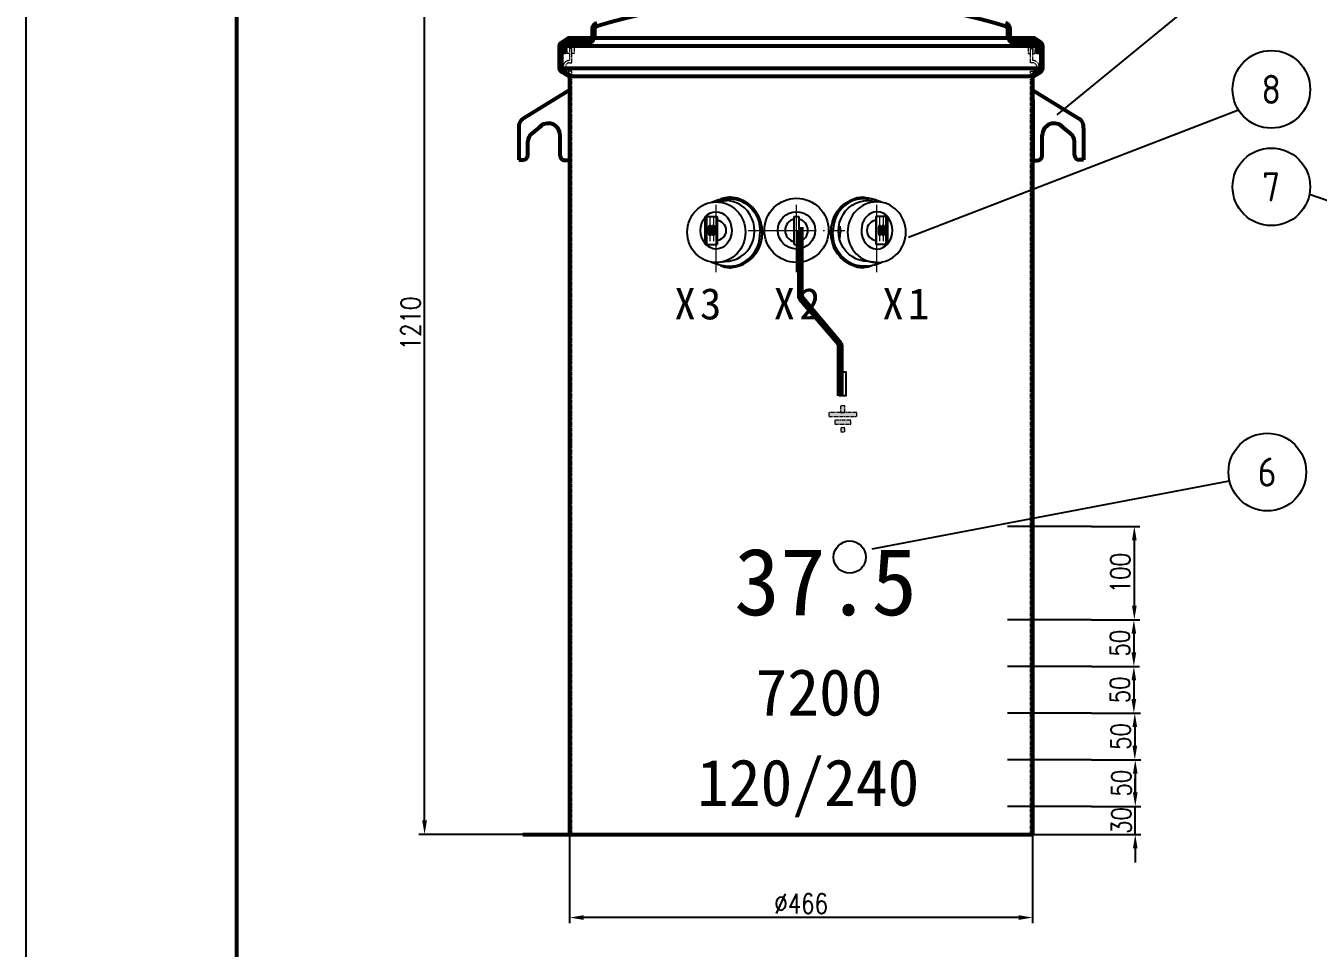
# Model space of a CAD drawing. Header units: millimetres. Extents: x 119255 to 123044, y -8474 to -5405.
# Drawn here: x 119255 to 120640, y -7426 to -6438 of the extents above; entities that cross this region are included whole.
import ezdxf
from ezdxf.enums import TextEntityAlignment as Align

# ---------------------------------------------------------------- set-up
doc = ezdxf.new("R2010")
doc.units = ezdxf.units.MM
doc.header["$LTSCALE"] = 3
for name, pattern in [('ACAD_ISO04W100', [30, 24, -3, 0, -3]), ('CENTER', [2, 1.25, -0.25, 0.25, -0.25]), ('HIDDEN', [0.375, 0.25, -0.125])]:
    doc.linetypes.add(name, pattern=pattern)
for name, color, linetype in [('2', 3, 'Continuous'), ('4', 2, 'HIDDEN'), ('A', 3, 'Continuous'), ('S', 254, 'Continuous')]:
    doc.layers.add(name, color=color, linetype=linetype)
for name, color, linetype, lineweight in [('图层1', 1, 'CENTER', 13), ('标注、文本', 3, 'Continuous', 25), ('粗实线', 4, 'Continuous', 53)]:
    doc.layers.add(name, color=color, linetype=linetype, lineweight=lineweight)
doc.styles.add('chinese', font='simhei.ttf')
doc.styles.add('ST_WIN', font='isocp2.shx', dxfattribs={"bigfont": 'hzdxfst.shx'})
doc.styles.get("Standard").update_dxf_attribs({"font": 'txt', "bigfont": 'gbcbig.shx'})
doc.styles.add('TH_GBDIM', font='romans.shx', dxfattribs={"width": 0.8, "bigfont": 'gbcbig.shx'})
doc.dimstyles.new('TH_GBDIM1', dxfattribs={"dimscale": 3, "dimtxt": 3.5, "dimasz": 2.5, "dimexe": 2, "dimexo": 0, "dimgap": 1.5, "dimtad": 1, "dimdec": 1, "dimzin": 0, "dimdsep": 46, "dimtxsty": 'TH_GBDIM', "dimcen": 2.5, "dimclrd": 3, "dimclre": 256, "dimclrt": 2, "dimadec": 0, "dimazin": 0, "dimtfac": 0.714286, "dimtdec": 1, "dimtmove": 0, "dimatfit": 3, "dimfxl": 0, "dimtzin": 0, "dimlwd": -1, "dimlwe": -1, "dimarcsym": 0})

# ---------------------------------------------------------------- blocks, each defined once
blk = doc.blocks.new('*D3')
at = {"layer": 'Defpoints', "color": 0}
for p in [(119837.7, -7304.6), (120333.7, -7304.6), (119837.7, -7393.6)]:
    blk.add_point(p, dxfattribs=at)
at = {"layer": '标注、文本'}
for p, q in [((119837.7, -7304.6), (119837.7, -7399.6)), ((120333.7, -7304.6), (120333.7, -7399.6))]:
    blk.add_line(p, q, dxfattribs=at)
at = {"layer": '标注、文本', "color": 3}
blk.add_line((120318.7, -7393.6), (119852.7, -7393.6), dxfattribs=at)
for points in [[(119852.7, -7391.1), (119852.7, -7396.1), (119837.7, -7393.6)], [(120318.7, -7391.1), (120318.7, -7396.1), (120333.7, -7393.6)]]:
    blk.add_solid(points, dxfattribs=at)
at = {"layer": '标注、文本', "color": 2, "insert": (120085.7, -7378.6), "char_height": 21, "attachment_point": 5, "style": 'TH_GBDIM'}
blk.add_mtext('%%C466', dxfattribs=at)
blk = doc.blocks.new('*D2')
at = {"layer": 'Defpoints', "color": 0}
for p in [(119682.3, -6209.7), (119919.4, -6209.7), (119840.2, -7304.6)]:
    blk.add_point(p, dxfattribs=at)
at = {"layer": '标注、文本'}
for p, q in [((119919.4, -6209.7), (119676.3, -6209.7)), ((119840.2, -7304.6), (119676.3, -7304.6))]:
    blk.add_line(p, q, dxfattribs=at)
at = {"layer": '标注、文本', "color": 3}
blk.add_line((119682.3, -7289.6), (119682.3, -6224.7), dxfattribs=at)
for points in [[(119679.8, -6224.7), (119684.8, -6224.7), (119682.3, -6209.7)], [(119679.8, -7289.6), (119684.8, -7289.6), (119682.3, -7304.6)]]:
    blk.add_solid(points, dxfattribs=at)
at = {"layer": '标注、文本', "color": 2, "insert": (119667.3, -6757.2), "char_height": 21, "attachment_point": 5, "rotation": 90, "style": 'TH_GBDIM'}
blk.add_mtext('1210', dxfattribs=at)
blk = doc.blocks.new('*D11')
at = {"layer": 'Defpoints', "color": 0}
for p in [(120396.6, -7274.6), (120443.6, -7274.6), (120396.6, -7304.6)]:
    blk.add_point(p, dxfattribs=at)
at = {"layer": '标注、文本', "color": 3}
for p, q in [((120443.6, -7259.6), (120443.6, -7244.6)), ((120443.6, -7304.6), (120443.6, -7274.6)), ((120443.6, -7319.6), (120443.6, -7334.6))]:
    blk.add_line(p, q, dxfattribs=at)
at = {"layer": '标注、文本'}
for p, q in [((120396.6, -7274.6), (120449.6, -7274.6)), ((120396.6, -7304.6), (120449.6, -7304.6))]:
    blk.add_line(p, q, dxfattribs=at)
at = {"layer": '标注、文本', "color": 3}
for points in [[(120441.1, -7259.6), (120446.1, -7259.6), (120443.6, -7274.6)], [(120441.1, -7319.6), (120446.1, -7319.6), (120443.6, -7304.6)]]:
    blk.add_solid(points, dxfattribs=at)
at = {"layer": '标注、文本', "color": 2, "insert": (120428.6, -7289.6), "char_height": 21, "attachment_point": 5, "rotation": 90, "style": 'TH_GBDIM'}
blk.add_mtext('30', dxfattribs=at)
blk = doc.blocks.new('*D12')
at = {"layer": 'Defpoints', "color": 0}
for p in [(120396.6, -7224.6), (120396.6, -7274.6), (120443.6, -7274.6)]:
    blk.add_point(p, dxfattribs=at)
at = {"layer": '标注、文本'}
for p, q in [((120396.6, -7224.6), (120449.6, -7224.6)), ((120396.6, -7274.6), (120449.6, -7274.6))]:
    blk.add_line(p, q, dxfattribs=at)
at = {"layer": '标注、文本', "color": 3}
blk.add_line((120443.6, -7239.6), (120443.6, -7259.6), dxfattribs=at)
for points in [[(120441.1, -7239.6), (120446.1, -7239.6), (120443.6, -7224.6)], [(120441.1, -7259.6), (120446.1, -7259.6), (120443.6, -7274.6)]]:
    blk.add_solid(points, dxfattribs=at)
at = {"layer": '标注、文本', "color": 2, "insert": (120428.6, -7249.6), "char_height": 21, "attachment_point": 5, "rotation": 90, "style": 'TH_GBDIM'}
blk.add_mtext('50', dxfattribs=at)
blk = doc.blocks.new('*D13')
at = {"layer": 'Defpoints', "color": 0}
for p in [(120396.6, -7174.6), (120396.6, -7224.6), (120443.1, -7224.6)]:
    blk.add_point(p, dxfattribs=at)
at = {"layer": '标注、文本'}
for p, q in [((120396.6, -7174.6), (120449.1, -7174.6)), ((120396.6, -7224.6), (120449.1, -7224.6))]:
    blk.add_line(p, q, dxfattribs=at)
at = {"layer": '标注、文本', "color": 3}
blk.add_line((120443.1, -7189.6), (120443.1, -7209.6), dxfattribs=at)
for points in [[(120440.6, -7189.6), (120445.6, -7189.6), (120443.1, -7174.6)], [(120440.6, -7209.6), (120445.6, -7209.6), (120443.1, -7224.6)]]:
    blk.add_solid(points, dxfattribs=at)
at = {"layer": '标注、文本', "color": 2, "insert": (120428.1, -7199.6), "char_height": 21, "attachment_point": 5, "rotation": 90, "style": 'TH_GBDIM'}
blk.add_mtext('50', dxfattribs=at)
blk = doc.blocks.new('*D14')
at = {"layer": 'Defpoints', "color": 0}
for p in [(120396.6, -7124.6), (120396.6, -7174.6), (120442.1, -7174.6)]:
    blk.add_point(p, dxfattribs=at)
at = {"layer": '标注、文本'}
for p, q in [((120396.6, -7124.6), (120448.1, -7124.6)), ((120396.6, -7174.6), (120448.1, -7174.6))]:
    blk.add_line(p, q, dxfattribs=at)
at = {"layer": '标注、文本', "color": 3}
blk.add_line((120442.1, -7139.6), (120442.1, -7159.6), dxfattribs=at)
for points in [[(120439.6, -7139.6), (120444.6, -7139.6), (120442.1, -7124.6)], [(120439.6, -7159.6), (120444.6, -7159.6), (120442.1, -7174.6)]]:
    blk.add_solid(points, dxfattribs=at)
at = {"layer": '标注、文本', "color": 2, "insert": (120427.1, -7149.6), "char_height": 21, "attachment_point": 5, "rotation": 90, "style": 'TH_GBDIM'}
blk.add_mtext('50', dxfattribs=at)
blk = doc.blocks.new('*D15')
at = {"layer": 'Defpoints', "color": 0}
for p in [(120396.6, -7074.6), (120396.6, -7124.6), (120442.1, -7124.6)]:
    blk.add_point(p, dxfattribs=at)
at = {"layer": '标注、文本'}
for p, q in [((120396.6, -7074.6), (120448.1, -7074.6)), ((120396.6, -7124.6), (120448.1, -7124.6))]:
    blk.add_line(p, q, dxfattribs=at)
at = {"layer": '标注、文本', "color": 3}
blk.add_line((120442.1, -7089.6), (120442.1, -7109.6), dxfattribs=at)
for points in [[(120439.6, -7089.6), (120444.6, -7089.6), (120442.1, -7074.6)], [(120439.6, -7109.6), (120444.6, -7109.6), (120442.1, -7124.6)]]:
    blk.add_solid(points, dxfattribs=at)
at = {"layer": '标注、文本', "color": 2, "insert": (120427.1, -7099.6), "char_height": 21, "attachment_point": 5, "rotation": 90, "style": 'TH_GBDIM'}
blk.add_mtext('50', dxfattribs=at)
blk = doc.blocks.new('*D16')
at = {"layer": 'Defpoints', "color": 0}
for p in [(120396.6, -6974.6), (120396.6, -7074.6), (120442.6, -7074.6)]:
    blk.add_point(p, dxfattribs=at)
at = {"layer": '标注、文本'}
for p, q in [((120396.6, -6974.6), (120448.6, -6974.6)), ((120396.6, -7074.6), (120448.6, -7074.6))]:
    blk.add_line(p, q, dxfattribs=at)
at = {"layer": '标注、文本', "color": 3}
blk.add_line((120442.6, -6989.6), (120442.6, -7059.6), dxfattribs=at)
for points in [[(120440.1, -6989.6), (120445.1, -6989.6), (120442.6, -6974.6)], [(120440.1, -7059.6), (120445.1, -7059.6), (120442.6, -7074.6)]]:
    blk.add_solid(points, dxfattribs=at)
at = {"layer": '标注、文本', "color": 2, "insert": (120427.6, -7024.6), "char_height": 21, "attachment_point": 5, "rotation": 90, "style": 'TH_GBDIM'}
blk.add_mtext('100', dxfattribs=at)
blk = doc.blocks.new('A$C4fc21cb6')
for p, q in [((-91, 30.1), (-83.7, 33)), ((-83.7, 33), (-76.1, 33.8)), ((-76.8, 34.8), (-81.5, 33.8)), ((-72, 35.6), (-76.8, 34.8)), ((-76.1, 33.8), (-71.7, 33.8)), ((-72.4, 35.6), (-72, 35.6)), ((-70.2, 35.6), (-72, 35.6)), ((-70.6, 35.6), (-72, 35.6)), ((-70.2, 35.6), (-70.2, 33.8)), ((70.2, 35.6), (72, 35.6)), ((70.2, 35.6), (70.2, 33.8)), ((70.6, 35.6), (72, 35.6)), ((76.1, 33.8), (71.7, 33.8)), ((72, 35.6), (76.8, 34.8)), ((72.4, 35.6), (72, 35.6)), ((83.7, 33), (76.1, 33.8)), ((76.8, 34.8), (81.5, 33.8)), ((91, 30.1), (83.7, 33)), ((-97.7, -15.1), (-97.7, 15)), ((-97.7, 15), (-84.9, 15)), ((-96.1, -15.1), (-96.1, 15)), ((-84.9, 15), (-84.9, -15.1)), ((-2.5, -15.1), (-2.5, 15)), ((-2.5, 15), (2.5, 15)), ((2.5, 15), (2.5, -15.1)), ((97.7, 15), (84.9, 15)), ((84.9, 15), (84.9, -15.1)), ((96.1, -15.1), (96.1, 15)), ((97.7, -15.1), (97.7, 15)), ((-97.7, -15.1), (-84.9, -15.1)), ((-2.5, -15.1), (2.5, -15.1)), ((97.7, -15.1), (84.9, -15.1)), ((-83.7, -37.1), (-91, -34.6)), ((-76.1, -38.2), (-83.7, -37.1)), ((-81.5, -37.8), (-76.8, -39.3)), ((-76.8, -39.3), (-72, -40)), ((-76.1, -38.2), (-71.7, -38.2)), ((-72, -40), (-70.6, -40)), ((-72, -40), (-70.6, -40)), ((72, -40), (70.6, -40)), ((72, -40), (70.6, -40)), ((76.1, -38.2), (71.7, -38.2)), ((76.8, -39.3), (72, -40)), ((76.1, -38.2), (83.7, -37.1)), ((81.5, -37.8), (76.8, -39.3)), ((83.7, -37.1), (91, -34.6))]:
    blk.add_line(p, q)
for radius in [34.4, 20]:
    blk.add_circle((0, 0), radius)
for centre, radius, start, end in [((-85.9, 0), 10.6, 270, 90), ((0, 0), 12.3, 101.6685, 258.3315), ((0, 0), 12.3, 281.6685, 78.3315), ((85.9, 0), 10.6, 90, 270)]:
    blk.add_arc(centre, radius, start, end)
for centre, major_axis, ratio in [((-85.9, -2), (0, 32.5), 0.960159), ((-86.1, 0), (-0.2, 20), 0.832693), ((-92.9, 0), (0, -5.59), 0.216746), ((-92.6, 0), (0, -5.59), 0.222269), ((-89.2, 0), (0, -5.59), 0.216746), ((-88.9, 0), (0, -5.59), 0.222269)]:
    blk.add_ellipse(centre, major_axis=major_axis, ratio=ratio)
blk.add_ellipse((-76.1, -0.6), major_axis=(0, 32.5), ratio=0.960159, start_param=3.122089, end_param=6.584477)
at = {"extrusion": (0, 0, -1)}
blk.add_ellipse((76.1, -0.6), major_axis=(0, 32.5), ratio=0.960159, start_param=3.122089, end_param=6.584477, dxfattribs=at)
for centre, major_axis, ratio in [((85.9, -2), (0, 32.5), 0.960159), ((86.1, 0), (0.2, 20), 0.832693), ((88.9, 0), (0, -5.59), 0.222269), ((89.2, 0), (0, -5.59), 0.216746), ((92.6, 0), (0, -5.59), 0.222269), ((92.9, 0), (0, -5.59), 0.216746)]:
    blk.add_ellipse(centre, major_axis=major_axis, ratio=ratio, dxfattribs=at)
for points in [[(-71.7, 33.8), (-71.7, 33.8), (-64.7, 33), (-64.7, 33)], [(-70.6, 35.6), (-70.6, 35.6), (-65.1, 34.8), (-65.1, 34.8)], [(-63.6, 34.5), (-63.6, 34.5), (-70.2, 35.6), (-70.2, 35.6)], [(-65.1, 34.8), (-27.2, 25.1), (-27.3, -29.9), (-65.5, -39.3)], [(-64.7, 33), (-51.4, 30.2), (-41.2, 17.9), (-39.5, 4.5)], [(-63.6, -38.9), (-27.7, -28.4), (-27.8, 24), (-63.6, 34.5)], [(65.1, 34.8), (27.2, 25.1), (27.3, -29.9), (65.5, -39.3)], [(63.6, -38.9), (27.7, -28.4), (27.8, 24), (63.6, 34.5)], [(64.7, 33), (51.4, 30.2), (41.2, 17.9), (39.5, 4.5)], [(63.6, 34.5), (63.6, 34.5), (70.2, 35.6), (70.2, 35.6)], [(71.7, 33.8), (71.7, 33.8), (64.7, 33), (64.7, 33)], [(70.6, 35.6), (70.6, 35.6), (65.1, 34.8), (65.1, 34.8)], [(-39.5, 4.5), (-39.5, 4.5), (-38.8, -2), (-38.8, -2)], [(39.5, 4.5), (39.5, 4.5), (38.8, -2), (38.8, -2)], [(46.4, 4.5), (46.4, 4.5), (47.1, -2), (47.1, -2)], [(-64.7, -37.5), (-52.3, -35), (-40.7, -21.4), (-39.5, -9)], [(-39.5, -9), (-39.5, -9), (-38.8, -2), (-38.8, -2)], [(39.5, -9), (39.5, -9), (38.8, -2), (38.8, -2)], [(64.7, -37.5), (52.3, -35), (40.7, -21.4), (39.5, -9)], [(46.4, -9), (46.4, -9), (47.1, -2), (47.1, -2)], [(-71.7, -38.2), (-71.7, -38.2), (-64.7, -37.5), (-64.7, -37.5)], [(-70.6, -40), (-70.6, -40), (-63.6, -38.9), (-63.6, -38.9)], [(-65.5, -39.3), (-65.5, -39.3), (-70.6, -40), (-70.6, -40)], [(70.6, -40), (70.6, -40), (63.6, -38.9), (63.6, -38.9)], [(71.7, -38.2), (71.7, -38.2), (64.7, -37.5), (64.7, -37.5)], [(65.5, -39.3), (65.5, -39.3), (70.6, -40), (70.6, -40)]]:
    blk.add_open_spline(points, degree=3)
at = {"layer": '标注、文本', "color": 1, "linetype": 'ACAD_ISO04W100', "lineweight": 15}
for p, q in [((-85.9, -44.7), (-85.9, 44.7)), ((0, -44.7), (0, 44.7)), ((85.9, -44.7), (85.9, 44.7)), ((-92.8, 15), (-92.8, -11.6)), ((-88.9, 15), (-88.9, -11.6)), ((2.5, 15), (2.5, -11.6)), ((88.9, 15), (88.9, -11.6)), ((92.8, 15), (92.8, -11.6)), ((-51.9, 0), (51.9, 0))]:
    blk.add_line(p, q, dxfattribs=at)
at = {"layer": '标注、文本'}
for p, q in [((-88.5, 30.4), (-74.4, 31.9)), ((88.5, 30.4), (74.4, 31.9)), ((-85.9, -34.6), (-73.6, -33)), ((85.9, -34.6), (73.6, -33))]:
    blk.add_line(p, q, dxfattribs=at)

msp = doc.modelspace()

# ---------------------------------------------------------------- hatches: boundary and pattern name
at = {"layer": '图层1'}
h = msp.add_hatch(color=256, dxfattribs=at)
h.dxf.hatch_style = 1
h.paths.add_polyline_path([(120145.17, -6852.42), (120115.23, -6852.42), (120115.23, -6856.75), (120145.17, -6856.75)])
h.paths.add_polyline_path([(120132.38, -6845.27), (120128.02, -6845.27), (120128.02, -6852.42), (120132.38, -6852.42)])
h.paths.add_polyline_path([(120138.77, -6860.67), (120121.63, -6860.67), (120121.63, -6865.01), (120138.77, -6865.01)])
h.paths.add_polyline_path([(120132.37, -6868.93), (120128.03, -6868.93), (120128.03, -6873.26), (120132.37, -6873.26)])

# ---------------------------------------------------------------- linework, layer by layer
msp.add_line((120129.22, -6834.79), (120126.23, -6834.79))
msp.add_lwpolyline([(120129.22, -6809.19), (120133.46, -6809.19), (120133.46, -6834.79), (120129.22, -6834.79)], close=True)
at = {"layer": 'A'}
for p, q in [((120200.67, -6664.93), (120554.12, -6528.42)), ((120161.79, -6998.77), (120544.57, -6925.66))]:
    msp.add_line(p, q, dxfattribs=at)
for centre in [(120589.4, -6506.4), (120589.4, -6610.83), (120585.1, -6916.38)]:
    msp.add_circle(centre, 41.58, dxfattribs=at)
at = {"layer": '图层1'}
for p, q in [((119837.72, -6462.48), (119837.72, -6475.48)), ((120333.72, -6475.48), (120333.72, -6462.48))]:
    msp.add_line(p, q, dxfattribs=at)
for points in [[(119840.22, -7304.59), (119840.22, -6486.98), (119837.72, -6486.98, -1), (119837.72, -6477.98), (119840.22, -6477.98), (119840.22, -6462.48)], [(120331.22, -7304.59), (120331.22, -6486.98), (120333.72, -6486.98, 1), (120333.72, -6477.98), (120331.22, -6477.98), (120331.22, -6462.48)]]:
    msp.add_lwpolyline(points, format="xyb", dxfattribs=at)
for points in [[(119837.72, -6462.48), (119837.72, -6467.98), (119835.22, -6467.98), (119835.22, -6461.23, -1), (119842.72, -6461.23), (119842.72, -6467.98), (119840.22, -6467.98), (119840.22, -6462.48)], [(120333.72, -6462.48), (120333.72, -6467.98), (120336.22, -6467.98), (120336.22, -6461.23, 1), (120328.72, -6461.23), (120328.72, -6467.98), (120331.22, -6467.98), (120331.22, -6462.48)]]:
    msp.add_lwpolyline(points, format="xyb", close=True, dxfattribs=at)
for points in [[(120115.23, -6856.75), (120145.17, -6856.75), (120145.17, -6852.42), (120115.23, -6852.42)], [(120128.02, -6852.42), (120132.38, -6852.42), (120132.38, -6845.27), (120128.02, -6845.27)], [(120121.63, -6865.01), (120138.77, -6865.01), (120138.77, -6860.67), (120121.63, -6860.67)], [(120128.03, -6873.26), (120132.37, -6873.26), (120132.37, -6868.93), (120128.03, -6868.93)]]:
    msp.add_lwpolyline(points, close=True, dxfattribs=at)
for centre, start, end in [((119837.72, -6482.48), 90, 270), ((120333.72, -6482.48), 270, 90)]:
    msp.add_arc(centre, 7, start, end, dxfattribs=at)
at = {"layer": '标注、文本'}
for p, q in [((119255.17, -5794.75), (119255.17, -8474.14)), ((120359.93, -6533.59), (120548.82, -6378.79)), ((120630.22, -6618.71), (120916.75, -6716.85)), ((120396.57, -6974.59), (120306.57, -6974.59)), ((120396.57, -7074.59), (120306.57, -7074.59)), ((120396.57, -7124.59), (120306.57, -7124.59)), ((120396.57, -7174.59), (120306.57, -7174.59)), ((120396.57, -7224.59), (120306.57, -7224.59)), ((120396.57, -7274.59), (120306.57, -7274.59)), ((120333.72, -7304.59), (120396.57, -7304.59))]:
    msp.add_line(p, q, dxfattribs=at)
msp.add_circle((120137.71, -7007.47), 17.26, dxfattribs=at)
at = {"layer": '粗实线'}
msp.add_line((119480.7, -5839.86), (119480.7, -8429.03), dxfattribs=at)
at = {"layer": '粗实线', "ltscale": 2}
for p, q in [((120344.51, -6460.05), (119826.92, -6460.05)), ((119836.36, -6451.38), (120335.07, -6451.38)), ((119826.92, -6483.6), (120344.51, -6483.6)), ((119836.36, -6492.27), (120335.07, -6492.27)), ((119837.72, -6489.48), (119837.72, -7304.59)), ((120333.72, -7304.59), (120333.72, -6489.48)), ((119837.72, -6507.11), (119788.43, -6537.48)), ((119837.72, -6517.48), (119837.72, -6582.48)), ((120333.72, -6507.11), (120383.01, -6537.48)), ((120333.72, -6517.48), (120333.72, -6582.48)), ((119783.34, -6548), (119783.34, -6581.78)), ((119796.55, -6554.27), (119808.22, -6544.65)), ((120374.89, -6554.27), (120363.22, -6544.65)), ((120388.1, -6548), (120388.1, -6581.78)), ((119827.4, -6577.48), (119827.39, -6555.25)), ((120344.04, -6577.48), (120344.05, -6555.25)), ((119792.91, -6576.78), (119792.91, -6561.99)), ((120378.53, -6576.78), (120378.53, -6561.99)), ((119783.34, -6581.78), (119787.91, -6581.78)), ((119837.72, -6582.48), (119832.4, -6582.48)), ((120333.72, -6582.48), (120339.04, -6582.48)), ((120388.1, -6581.78), (120383.53, -6581.78)), ((120083.22, -6657.5), (120083.22, -6727.86)), ((120086.54, -6726.91), (120086.54, -6654.18)), ((120125.58, -6779.49), (120084.41, -6731.1)), ((120128.56, -6778.58), (120087.72, -6730.13)), ((120126.23, -6834.79), (120126.23, -6781.94)), ((120129.22, -6834.79), (120129.22, -6781.05)), ((119787.72, -7304.59), (120333.72, -7304.59))]:
    msp.add_line(p, q, dxfattribs=at)
msp.add_lwpolyline([(119866.94, -6435.53, 0.3766562), (119861.72, -6441.48), (119861.72, -6448.48, -0.4142136), (119855.72, -6454.48), (119837.22, -6454.48, 0.4142136), (119830.22, -6461.48), (119830.22, -6466.48), (119833.22, -6466.48), (119833.22, -6461.48, -0.4142136), (119837.22, -6457.48), (119855.72, -6457.48, 0.4142136), (119864.72, -6448.48), (119864.72, -6441.48, -0.3847038), (119867.42, -6438.49, -0.1466437), (120304.02, -6438.49, -0.3847038), (120306.72, -6441.48), (120306.72, -6448.48, 0.4142136), (120315.72, -6457.48), (120334.22, -6457.48, -0.4142136), (120338.22, -6461.48), (120338.22, -6466.48), (120341.22, -6466.48), (120341.22, -6461.48, 0.4142136), (120334.22, -6454.48), (120315.72, -6454.48, -0.4142136), (120309.72, -6448.48), (120309.72, -6441.48, 0.3766562), (120304.5, -6435.53)], format="xyb", dxfattribs=at)
for points in [[(119837.42, -6453.07), (119830.33, -6457.5, 0.2586176), (119828.92, -6460.05), (119828.92, -6483.6, 0.2586176), (119830.33, -6486.14), (119837.42, -6490.57), (119836.36, -6492.27), (119829.28, -6487.84, -0.2586176), (119826.92, -6483.6), (119826.92, -6460.05, -0.2586176), (119829.28, -6455.81), (119836.36, -6451.38)], [(120334.01, -6453.07), (120341.1, -6457.5, -0.2586176), (120342.51, -6460.05), (120342.51, -6483.6, -0.2586176), (120341.1, -6486.14), (120334.01, -6490.57), (120335.07, -6492.27), (120342.16, -6487.84, 0.2586176), (120344.51, -6483.6), (120344.51, -6460.05, 0.2586176), (120342.16, -6455.81), (120335.07, -6451.38)]]:
    msp.add_lwpolyline(points, format="xyb", close=True, dxfattribs=at)
for centre, radius, start, end in [((119793.19, -6546.27), 10, 118.40927, 189.96857), ((119814.74, -6555.49), 12.65, 358.83955, 137.94782), ((120356.7, -6555.49), 12.65, 42.05218, 181.16045), ((120378.25, -6546.27), 10, 350.03143, 61.59073), ((119802.91, -6561.99), 10, 129.50068, 180), ((120368.53, -6561.99), 10, 0, 50.49932), ((119787.91, -6576.78), 5, 270, 0), ((119832.4, -6577.48), 5, 180.00467, 270), ((120339.04, -6577.48), 5, 270, 359.99533), ((120383.53, -6576.78), 5, 180, 270), ((120088.22, -6727.86), 5, 180, 220.39602), ((120091.54, -6726.91), 5, 180, 220.13268), ((120121.23, -6781.94), 5, 0, 29.43366), ((120124.22, -6781.05), 5, 0, 29.62865)]:
    msp.add_arc(centre, radius, start, end, dxfattribs=at)

# ---------------------------------------------------------------- block references
msp.add_blockref('A$C4fc21cb6', (120080.73, -6657.45))

# ---------------------------------------------------------------- texts
at = {"layer": '2', "linetype": 'Continuous', "char_height": 33.6, "width": 106.4485, "attachment_point": 1, "line_spacing_factor": 2}
for s, insert in [('{\\fFangSong|b1|i0|c134|p49;\\T1.2;X3}', (119949.91, -6719.25)), ('{\\fFangSong|b1|i0|c134|p49;\\T1.2;X2}', (120056.22, -6719.25)), ('{\\fFangSong|b1|i0|c134|p49;\\T1.2;X1}', (120172.7, -6719.25))]:
    msp.add_mtext(s, dxfattribs=dict(at, insert=insert))
at = {"layer": '4', "style": 'chinese'}
for s, height, p in [('37.5', 72, (120013.97, -7069.76)), ('7200', 50, (120036.8, -7177.24)), ('120/240', 50, (119974.19, -7273.98))]:
    msp.add_text(s, height=height, dxfattribs=at).set_placement(p)
at = {"layer": 'S', "color": 7, "style": 'ST_WIN'}
for s, p in [('8', (120589.23, -6506.4)), ('7', (120589.23, -6610.83)), ('6', (120584.94, -6916.38))]:
    msp.add_text(s, height=31.18, dxfattribs=at).set_placement(p, align=Align.MIDDLE)

# ---------------------------------------------------------------- dimensions: what is measured, and where the dimension line sits
at = {"layer": '标注、文本'}
for base, p1, p2, text, picture, middle in [((119682.31, -6209.75), (119840.22, -7304.59), (119919.38, -6209.75), '1210', '*D2', (119667.31, -6757.17)), ((120442.64, -7074.59), (120396.57, -6974.59), (120396.57, -7074.59), '100', '*D16', (120427.64, -7024.59)), ((120442.14, -7124.59), (120396.57, -7074.59), (120396.57, -7124.59), '50', '*D15', (120427.14, -7099.59)), ((120442.14, -7174.59), (120396.57, -7124.59), (120396.57, -7174.59), '50', '*D14', (120427.14, -7149.59)), ((120443.11, -7224.59), (120396.57, -7174.59), (120396.57, -7224.59), '50', '*D13', (120428.11, -7199.59)), ((120443.6, -7274.59), (120396.57, -7224.59), (120396.57, -7274.59), '50', '*D12', (120428.6, -7249.59))]:
    dim = msp.add_linear_dim(base=base, p1=p1, p2=p2, angle=90, text=text, dimstyle='TH_GBDIM1', override={"dimtxt": 7, "dimasz": 5}, dxfattribs=at)
    dim.commit()
    dim.dimension.update_dxf_attribs({"geometry": picture, "text_midpoint": middle})
dim = msp.add_linear_dim(base=(120443.6, -7274.59), p1=(120396.57, -7304.59), p2=(120396.57, -7274.59), angle=90, text='30', dimstyle='TH_GBDIM1', override={"dimtxt": 7, "dimasz": 5}, dxfattribs=at)
dim.commit()
dim.dimension.update_dxf_attribs({"geometry": '*D11', "text_midpoint": (120443.6, -7289.59), "dimtype": 160})
dim = msp.add_linear_dim(base=(119837.72, -7393.58), p1=(120333.72, -7304.59), p2=(119837.72, -7304.59), text='%%C466', dimstyle='TH_GBDIM1', override={"dimtxt": 7, "dimasz": 5}, dxfattribs=at)
dim.commit()
dim.dimension.update_dxf_attribs({"geometry": '*D3', "text_midpoint": (120085.72, -7378.58)})

doc.saveas('drawing.dxf')
